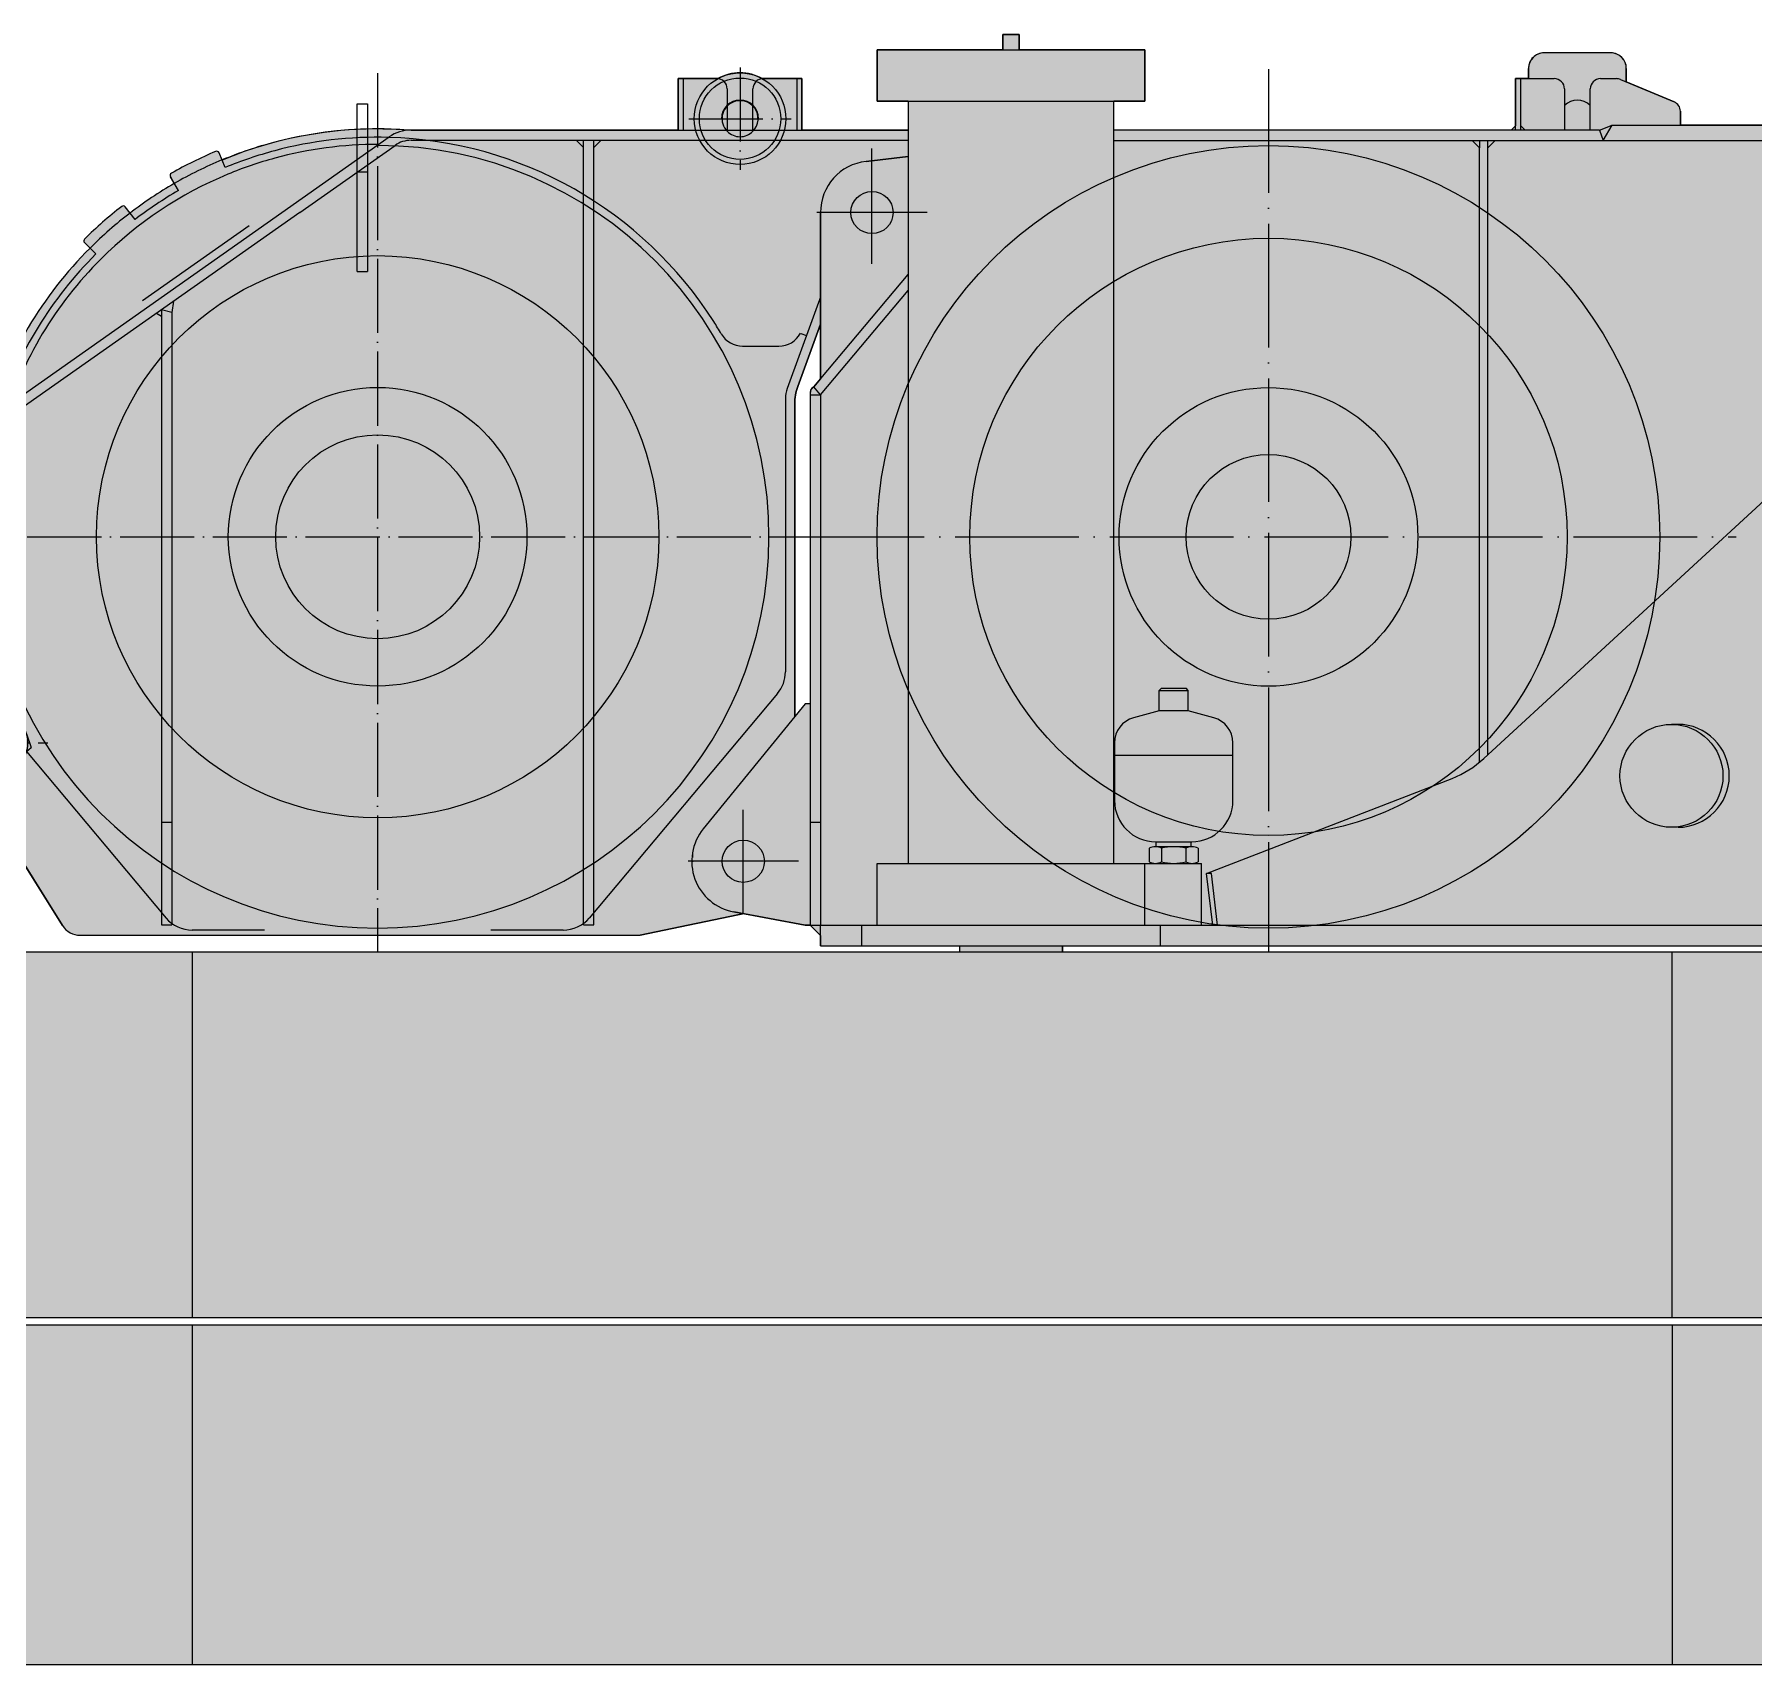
# Model space of a CAD drawing. Header units: millimetres. Extents: x 23077 to 36984, y -3880 to 22709.
# Drawn here: x 27660 to 29330, y 8945 to 10532 of the extents above; entities that cross this region are included whole.
import ezdxf

# ---------------------------------------------------------------- set-up
doc = ezdxf.new("R2010")
doc.units = ezdxf.units.MM
doc.set_wipeout_variables(frame=1)
doc.linetypes.add('ACAD_ISO04W100', pattern=[30, 24, -3, 0, -3])
doc.layers.add('LTM-1160-2', color=251, linetype='Continuous')
doc.layers.add('LTM-1160-2 Оси', color=254, linetype='ACAD_ISO04W100', lineweight=15)
doc.layers.add('LTM-1160-2 Штрих', color=41, linetype='Continuous', lineweight=15)

# ---------------------------------------------------------------- blocks, each defined once
blk = doc.blocks.new('BLOCK-20160220.15411486')
at = {"color": 0, "linetype": 'ByBlock', "lineweight": -2, "transparency": 16777216}
blk.add_wipeout([(-1262.597743279912, 1222.9499999994005), (-1862.095420903643, 1222.9499999994005), (-1991.9561081915167, 1451.6174600903464), (-1991.9561081915167, 1451.6174600903464), (-2004.9985761199623, 1501.5336419932628), (-1991.4241111919982, 1551.3077827427414), (-1954.8458710701702, 1587.6913440722687), (-1904.9999999988358, 1600.9999999987472), (-1904.999999998836, 1600.9999999987476), (-1262.597743279912, 1600.9999999987476), (-1262.597743279912, 1865.9999490228065), (-2190.4659712599823, 1865.999999998166), (-2200.000000004366, 1867.999999998573), (-2214.158518341719, 1872.9999999995925), (-2904.999999998836, 1872.9999999995925), (-2904.999999998836, 1886.3333333320038), (-2904.999999998836, 1886.3333333320038), (-2905.4290797353897, 1889.2311748197567), (-2906.6794970583933, 1891.8803352956043), (-2908.64394622114, 1894.0534745445807), (-2911.1538461584137, 1895.564102564094), (-2911.153846158413, 1895.564102564094), (-2957.5000000040745, 1914.874999998573), (-2957.5000000040745, 1927.9999999998836), (-2957.5000000040745, 1927.9999999998836), (-2958.6418070160835, 1933.7402514853798), (-2961.8933982857793, 1938.6066017177664), (-2966.7597485180404, 1941.8581929876514), (-2972.500000003492, 1942.9999999998836), (-2972.5000000034925, 1942.9999999998836), (-3037.499999998545, 1942.999999999301), (-3037.499999998545, 1942.999999999301), (-3043.2402514840414, 1941.8581929872917), (-3048.106601716428, 1938.6066017175958), (-3051.358192986313, 1933.7402514853352), (-3052.4999999985444, 1927.9999999998836), (-3052.499999998545, 1927.9999999998836), (-3052.5000000052387, 1917.9999999978454), (-3065.0000000023283, 1917.9999999978454), (-3065.0000000023283, 1872.2426406857257), (-3069.242640689481, 1867.999999998573), (-3455.0000000017462, 1867.999999998573), (-3455.0000000017462, 1895.9999999970014), (-3425.0000000029104, 1895.9999999970014), (-3425.0000000029104, 1945.9999999999122), (-3546.999999998661, 1945.9999999999122), (-3546.999999998661, 1960.9999999993306), (-3563.000000001921, 1960.9999999993306), (-3563.000000001921, 1945.9999999999122), (-3685.0000000049477, 1945.9999999999122), (-3685.0000000049477, 1895.9999999970014), (-3654.999999998836, 1895.9999999970014), (-3654.999999998836, 1842.3405193716458), (-3695.6954646440718, 1837.6745576987119), (-3695.6954646440718, 1837.6745576987119), (-3713.0142805991704, 1832.3885445651554), (-3727.314697054185, 1821.2808260708894), (-3736.7211667943366, 1805.8082164667435), (-3740.0000000052387, 1788.0000000004648), (-3740.0000000052387, 1626.5572382690143), (-3746.527036448242, 1618.7786191330815), (-3749.566965133141, 1615.4712667954846), (-3750, 1610.9999999971478), (-3750, 1310.9999999978754), (-3755.0000000046566, 1310.9999999978754), (-3853.7883414828684, 1189.550983584922), (-3853.7883414828684, 1189.550983584922), (-3864.317921810627, 1166.2305885883538), (-3861.93187059715, 1140.7547246328113), (-3847.2550592316134, 1119.7951422701976), (-3824.1311267167657, 1108.8408449525473), (-3824.1311267167657, 1108.8408449525482), (-3755.0000000046566, 1095.99999999773), (-3750, 1095.99999999773), (-3740.0000000052387, 1085.9863429850516), (-3740.0000000052387, 1075.9999999972933), (-3605.0000000032014, 1075.9999999972933), (-3605.0000000032014, 1065.9999999988931), (-3643.000000003667, 1065.9999999988931), (-3643.000000003667, 1036.0000000000578), (-3637.2264973106217, 1025.9999999980205), (-3472.773502697237, 1025.9999999980205), (-3467.000000004191, 1036.0000000000578), (-3467.000000004191, 1065.9999999988931), (-3505.0000000046566, 1065.9999999988931), (-3505.0000000046566, 1075.9999999972933), (-2794.9999999982538, 1075.9999999972933), (-2794.9999999982538, 64.9999999986901), (-1804.9348483764336, 64.9999999986901), (-1734.1495366636086, 31.499999997321993), (-1665.8504633232953, 31.499999997321993), (-1595.9124908040396, 64.9999999986901), (-1262.597743279912, 64.9999999986901)], dxfattribs=at)
at = {"layer": 'LTM-1160-2 Штрих'}
h = blk.add_hatch(color=256, dxfattribs=at)
h.dxf.hatch_style = 1
edge = h.paths.add_edge_path(flags=16)
edge.add_arc((-1905.000000000611, 1501.000000000378), 99.99999999837087, 89.99999999898279, 209.592325612557, ccw=False)
edge.add_line((-1904.999999998836, 1600.999999998749), (-936.4972629555268, 1600.999999998749))
edge.add_arc((-936.4972629568401, 1450.999999998377), 150.0000000003695, -14.131486739845172, 89.99999999949802, ccw=False)
edge.add_line((-791.0365643256227, 1414.37780517299), (-845.3826012992067, 1187.999999998283))
edge.add_line((-845.3826012992067, 1187.999999998283), (-912.5302514366922, 1120.292031020654))
edge.add_arc((-910.3382204212976, 1118.09999999679), 3.099999997102558, 134.9999998893164, 270.0000000357648)
edge.add_line((-910.3382204193622, 1114.999999999687), (-988.7866888093262, 1115.00000013917))
edge.add_arc((-1178.296239032912, 1002.693611337825), 220.2875270902667, 30.65165990116496, 90.96337670145172)
edge.add_line((-1182.000000000698, 1222.9499999994), (-1862.095420903643, 1222.9499999994))
edge.add_line((-1862.095420903643, 1222.9499999994), (-1991.956108191516, 1451.617460090347))
edge = h.paths.add_edge_path(flags=16)
edge.add_line((-308.0000000037253, 1114.999999997963), (-308.0000000037253, 1119.999999998981))
edge.add_arc((-304.0000000023356, 1119.999999998407), 4.000000001391072, 90.00000001992572, 179.999999991747, ccw=False)
edge.add_line((-304.0000000037253, 1123.999999999796), (-275.500000003376, 1123.999999999796))
edge.add_line((-275.500000003376, 1123.999999999796), (-275.500000003376, 1144.000000000233))
edge.add_line((-275.500000003376, 1144.000000000233), (-285.5000000054133, 1144.000000000233))
edge.add_line((-285.5000000054133, 1144.000000000233), (-285.5000000054133, 1147.999999999229))
edge.add_line((-285.5000000054133, 1147.999999999229), (-352.2054013956222, 1243.344206333859))
edge.add_arc((-417.7375649376118, 1197.458091425789), 79.99999999906849, 35.00000000045606, 171.5591071451605)
edge.add_line((-496.8709904860589, 1209.20121540621), (-510.8501218637684, 1114.999999997963))
edge.add_line((-510.8501218637684, 1114.999999997963), (-308.0000000037253, 1114.999999997963))
edge = h.paths.add_edge_path()
edge.add_line((-1595.912490804052, 64.99999999869033), (1042.999999997834, 64.99999999867578))
edge.add_line((1042.999999997834, 64.99999999867578), (1042.999999997834, 86.35163997524069))
edge.add_line((1042.999999997834, 86.35163997524069), (1131.999999997775, 108.7584352208069))
edge.add_line((1131.999999997775, 108.7584352208069), (1131.999999997775, 1084.764661514782))
edge.add_line((1131.999999997775, 1084.764661514782), (716.9999999969023, 1114.999999997963))
edge.add_line((716.9999999969023, 1114.999999997963), (81.5000000002201, 1114.999999997963))
edge.add_line((81.5000000002201, 1114.999999997963), (81.5000000002201, 1325.420226123242))
edge.add_line((81.5000000002201, 1325.420226123242), (79.69152044096154, 1331.155990486877))
edge.add_line((79.69152044096154, 1331.155990486877), (38.04871892497067, 1390.628074470442))
edge.add_line((38.04871892497067, 1390.628074470442), (29.85719848219196, 1394.892310106807))
edge.add_line((29.85719848219196, 1394.892310106807), (-126.1085518417658, 1394.892310105206))
edge.add_line((-126.1085518417658, 1394.892310105206), (-135.6728062892344, 1399.834247058607))
edge.add_line((-135.6728062892344, 1399.834247058607), (-274.6189070530945, 1598.269843905582))
edge.add_line((-274.6189070530945, 1598.269843905582), (-274.6189070530945, 1805.999999996857))
edge.add_arc((-334.6189070535311, 1805.999999998632), 60.00000000043656, 0, 90.10562315641343)
edge.add_line((-334.729515299854, 1865.999898047448), (-2190.465971259997, 1865.999999998166))
edge.add_line((-2190.465971259997, 1865.999999998166), (-2200.00000000438, 1867.999999998574))
edge.add_line((-2200.00000000438, 1867.999999998574), (-2214.158518341734, 1872.999999999593))
edge.add_line((-2214.158518341734, 1872.999999999593), (-2904.99999999885, 1872.999999999593))
edge.add_line((-2904.99999999885, 1872.999999999593), (-2904.99999999885, 1886.333333332004))
edge.add_arc((-2915.000000004329, 1886.333333327304), 10.0000000054788, 0, 67.38013503964554)
edge.add_line((-2911.15384615842, 1895.564102564109), (-2957.500000004089, 1914.874999998574))
edge.add_line((-2957.500000004089, 1914.874999998574), (-2957.500000004089, 1927.999999999884))
edge.add_arc((-2972.5000000031, 1928.000000000873), 14.99999999901411, 0, 90.00000000532219)
edge.add_line((-2972.500000003507, 1942.999999999884), (-3037.499999998559, 1942.999999999302))
edge.add_arc((-3037.499999999534, 1928.000000000276), 14.99999999902502, 89.99999999626196, 180.0000000015008)
edge.add_line((-3052.499999998559, 1927.999999999884), (-3052.500000005253, 1917.999999997846))
edge.add_line((-3052.500000005253, 1917.999999997846), (-3065.000000002343, 1917.999999997846))
edge.add_line((-3065.000000002343, 1917.999999997846), (-3065.000000002343, 1872.242640685727))
edge.add_line((-3065.000000002343, 1872.242640685727), (-3069.242640689496, 1867.999999998574))
edge.add_line((-3069.242640689496, 1867.999999998574), (-3455.000000001761, 1867.999999998574))
edge.add_line((-3455.000000001761, 1867.999999998574), (-3455.000000001761, 1895.999999997002))
edge.add_line((-3455.000000001761, 1895.999999997002), (-3425.000000002925, 1895.999999997002))
edge.add_line((-3425.000000002925, 1895.999999997002), (-3425.000000002925, 1945.999999999913))
edge.add_line((-3425.000000002925, 1945.999999999913), (-3546.999999998676, 1945.999999999913))
edge.add_line((-3546.999999998676, 1945.999999999913), (-3546.999999998676, 1960.999999999331))
edge.add_line((-3546.999999998676, 1960.999999999331), (-3563.000000001935, 1960.999999999331))
edge.add_line((-3563.000000001935, 1960.999999999331), (-3563.000000001935, 1945.999999999913))
edge.add_line((-3563.000000001935, 1945.999999999913), (-3685.000000004962, 1945.999999999913))
edge.add_line((-3685.000000004962, 1945.999999999913), (-3685.000000004962, 1895.999999997002))
edge.add_line((-3685.000000004962, 1895.999999997002), (-3654.99999999885, 1895.999999997002))
edge.add_line((-3654.99999999885, 1895.999999997002), (-3654.99999999885, 1842.340519371646))
edge.add_line((-3654.99999999885, 1842.340519371646), (-3695.695464644086, 1837.674557698701))
edge.add_arc((-3689.999999999542, 1787.999999995052), 50.00000000570376, 96.54071874027336, 179.9999999937968)
edge.add_line((-3740.000000005246, 1788.000000000466), (-3740.000000005253, 1626.557238269015))
edge.add_line((-3740.000000005253, 1626.557238269015), (-3746.527036448257, 1618.778619133082))
edge.add_line((-3746.527036448257, 1618.778619133082), (-3749.566965133155, 1615.471266795488))
edge.add_line((-3749.566965133155, 1615.471266795488), (-3750.000000000015, 1610.999999997148))
edge.add_line((-3750.000000000015, 1610.999999997148), (-3750.000000000015, 1310.999999997875))
edge.add_line((-3750.000000000015, 1310.999999997875), (-3755.000000004671, 1310.999999997875))
edge.add_line((-3755.000000004671, 1310.999999997875), (-3853.788341482883, 1189.550983584923))
edge.add_arc((-3815.000000002154, 1157.999999999651), 50.00000000023751, 140.8746078063079, 259.4774475773269)
edge.add_line((-3824.131126716784, 1108.840844952545), (-3755.000000004671, 1095.99999999773))
edge.add_line((-3755.000000004671, 1095.99999999773), (-3750.000000000015, 1095.99999999773))
edge.add_line((-3750.000000000015, 1095.99999999773), (-3740.000000005253, 1085.986342985052))
edge.add_line((-3740.000000005253, 1085.986342985052), (-3740.000000005253, 1075.999999997293))
edge.add_line((-3740.000000005253, 1075.999999997293), (-3605.000000003216, 1075.999999997293))
edge.add_line((-3605.000000003216, 1075.999999997293), (-3605.000000003216, 1065.999999998894))
edge.add_line((-3605.000000003216, 1065.999999998894), (-3643.000000003682, 1065.999999998894))
edge.add_line((-3643.000000003682, 1065.999999998894), (-3643.000000003682, 1036.000000000058))
edge.add_line((-3643.000000003682, 1036.000000000058), (-3637.226497310636, 1025.999999998021))
edge.add_line((-3637.226497310636, 1025.999999998021), (-3472.773502697251, 1025.999999998021))
edge.add_line((-3472.773502697251, 1025.999999998021), (-3467.000000004206, 1036.000000000058))
edge.add_line((-3467.000000004206, 1036.000000000058), (-3467.000000004206, 1065.999999998894))
edge.add_line((-3467.000000004206, 1065.999999998894), (-3505.000000004671, 1065.999999998894))
edge.add_line((-3505.000000004671, 1065.999999998894), (-3505.000000004671, 1075.999999997293))
edge.add_line((-3505.000000004671, 1075.999999997293), (-2794.999999998268, 1075.999999997293))
edge.add_line((-2794.999999998268, 1075.999999997293), (-2794.999999998268, 64.99999999869033))
edge.add_line((-2794.999999998268, 64.99999999869033), (-1804.934848376446, 64.99999999869033))
edge.add_line((-1804.934848376446, 64.99999999869033), (-1734.149536663621, 31.49999999732245))
edge.add_line((-1734.149536663621, 31.49999999732245), (-1665.850463323308, 31.49999999732245))
edge.add_line((-1665.850463323308, 31.49999999732245), (-1595.912490804052, 64.99999999869033))
at = {"color": 0, "linetype": 'ByBlock', "lineweight": -2, "transparency": 16777216}
for p, q in [((-3563.000000001921, 1960.999999999331), (-3546.999999998661, 1960.999999999331)), ((-3563.000000001921, 1945.999999999913), (-3563.000000001921, 1960.999999999331)), ((-3546.999999998661, 1960.999999999331), (-3546.999999998661, 1945.999999999913)), ((-3685.000000004948, 1945.999999999913), (-3425.00000000291, 1945.999999999913)), ((-3685.000000004948, 1895.999999997002), (-3685.000000004948, 1945.999999999913)), ((-3425.00000000291, 1945.999999999913), (-3425.00000000291, 1895.999999997002)), ((-2972.500000003492, 1942.999999999302), (-3037.499999998545, 1942.999999999302)), ((-3052.500000005239, 1917.999999997846), (-3052.500000005239, 1927.999999999884)), ((-2957.500000004075, 1927.999999999884), (-2957.500000004075, 1914.874999998574)), ((-3065.000000002328, 1872.242640685727), (-3065.000000002328, 1917.999999997846)), ((-3065.000000002328, 1917.999999997846), (-3027.500000003783, 1917.999999997846)), ((-3060.000000004948, 1872.242640685727), (-3060.000000004948, 1917.999999997846)), ((-3017.500000001746, 1907.999999999447), (-3017.500000001746, 1867.999999998574)), ((-2992.500000000291, 1867.999999998574), (-2992.500000000291, 1907.999999999447)), ((-2982.50000000553, 1917.999999997846), (-2967.000000004191, 1917.999999997846)), ((-2963.153846154455, 1917.230769227899), (-2911.153846158413, 1895.564102564094)), ((-3654.999999998836, 1895.999999997002), (-3685.000000004948, 1895.999999997002)), ((-3654.999999998836, 1895.999999997002), (-3654.999999998836, 1155.99999999904)), ((-3654.999999998836, 1895.999999997002), (-3455.000000001746, 1895.999999997002)), ((-3425.00000000291, 1895.999999997002), (-3455.000000001746, 1895.999999997002)), ((-3455.000000001746, 1155.99999999904), (-3455.000000001746, 1895.999999997002)), ((-3069.242640689481, 1867.999999998574), (-3065.000000002328, 1872.242640685727)), ((-3065.000000002328, 1867.999999998574), (-3065.000000002328, 1872.242640685727)), ((-3060.000000004948, 1872.242640685727), (-3055.757359317795, 1867.999999998574)), ((-3060.000000004948, 1867.999999998574), (-3060.000000004948, 1872.242640685727)), ((-2983.639702346409, 1867.999999998574), (-2971.339745963633, 1872.999999999593)), ((-2980.000000003201, 1858.000000000175), (-2971.339745963633, 1872.999999999593)), ((-2971.339745963633, 1872.999999999593), (-2214.158518341719, 1872.999999999593)), ((-2904.999999998836, 1886.333333332004), (-2904.999999998836, 1872.999999999593)), ((-2983.639702346409, 1867.999999998574), (-3455.000000001746, 1867.999999998574)), ((-3455.000000001746, 1858.000000000175), (-3107.071067810466, 1858.000000000175)), ((-3099.999999998545, 1850.928932188253), (-3107.071067810466, 1858.000000000175)), ((-3107.071067810466, 1858.000000000175), (-3099.999999998545, 1858.000000000175)), ((-3099.999999998545, 1858.000000000175), (-3099.999999998545, 1850.928932188253)), ((-3099.999999998545, 1858.000000000175), (-3092.000000004191, 1858.000000000175)), ((-3092.000000004191, 1858.000000000175), (-3084.92893219227, 1858.000000000175)), ((-3092.000000004191, 1850.928932188253), (-3084.92893219227, 1858.000000000175)), ((-3092.000000004191, 1850.928932188253), (-3092.000000004191, 1858.000000000175)), ((-3084.92893219227, 1858.000000000175), (-2800.00000000291, 1858.000000000175)), ((-2983.639702346409, 1867.999999998574), (-2980.000000003201, 1858.000000000175)), ((-3695.695464703022, 1837.674557689752), (-3654.999999998836, 1842.340519371646)), ((-3099.999999998545, 1254.242510243785), (-3099.999999998545, 1850.928932188253)), ((-3092.000000004191, 1261.403199525375), (-3092.000000004191, 1850.928932188253)), ((-3740.000000005239, 1626.557238269015), (-3740.000000005239, 1788.000000000466)), ((-3746.527036448242, 1618.778619133082), (-3654.999999998836, 1727.85629363716)), ((-3740.000000005239, 1610.999999997148), (-3654.999999998836, 1712.299055368931)), ((-3750, 1610.999999997148), (-3750, 1095.99999999773)), ((-3750, 1610.999999997148), (-3740.000000005239, 1610.999999997148)), ((-3740.000000005239, 1610.999999997148), (-3746.527036448242, 1618.778619133082)), ((-3740.000000005239, 1610.999999997148), (-3740.000000005239, 1095.99999999773)), ((-3095.951773175329, 1257.76929893982), (-2815.132545008964, 1515.999999999622)), ((-3411.000000000058, 1323.999999996886), (-3408.999999999651, 1325.999999997293)), ((-3411.000000000058, 1323.999999996886), (-3383.00000000163, 1323.999999996886)), ((-3411.000000000058, 1304.000000000087), (-3411.000000000058, 1323.999999996886)), ((-3408.999999999651, 1325.999999997293), (-3385.000000002037, 1325.999999997293)), ((-3383.00000000163, 1323.999999996886), (-3385.000000002037, 1325.999999997293)), ((-3383.00000000163, 1304.000000000087), (-3383.00000000163, 1323.999999996886)), ((-3755.000000004657, 1310.999999997875), (-3853.788341482868, 1189.550983584923)), ((-3750, 1310.999999997875), (-3755.000000004657, 1310.999999997875)), ((-3411.000000000058, 1304.000000000087), (-3435.970476130024, 1297.309181085438)), ((-3383.00000000163, 1304.000000000087), (-3411.000000000058, 1304.000000000087)), ((-3358.029523871664, 1297.309181085438), (-3383.00000000163, 1304.000000000087)), ((-2907.518196974706, 1290.988331493281), (-2913.652998089674, 1290.988331493281)), ((-3454.499999999825, 1273.16103542762), (-3454.499999999825, 1216.999999996915)), ((-3339.500000001863, 1216.999999996915), (-3339.500000001863, 1273.16103542762)), ((-3454.499999999825, 1261.009792848199), (-3339.500000001863, 1261.009792848199)), ((-3365.053418252501, 1145.999999997002), (-3126.664032657573, 1238.465703929251)), ((-3750, 1195.999999999913), (-3740.000000005239, 1195.999999999913)), ((-3420.677499998419, 1170.650000000023), (-3420.677499998419, 1157.349999997678)), ((-3379.241875001753, 1171.999999998661), (-3414.758124999935, 1171.999999998661)), ((-3414.499999998952, 1176.99999999968), (-3379.500000002736, 1176.99999999968)), ((-3414.000000004307, 1171.999999998661), (-3414.000000004307, 1176.99999999968)), ((-3408.838750001451, 1170.650000000023), (-3408.838750001451, 1157.349999997678)), ((-3385.161250000237, 1170.650000000023), (-3385.161250000237, 1157.349999997678)), ((-3380.000000004657, 1171.999999998661), (-3380.000000004657, 1176.99999999968)), ((-3373.322500003269, 1170.650000000023), (-3373.322500003269, 1157.349999997678)), ((-3685.000000004948, 1095.99999999773), (-3685.000000004948, 1155.99999999904)), ((-3685.000000004948, 1155.99999999904), (-3654.999999998836, 1155.99999999904)), ((-3654.999999998836, 1155.99999999904), (-3370.000000002619, 1155.99999999904)), ((-3425.00000000291, 1095.99999999773), (-3425.00000000291, 1155.99999999904)), ((-3414.758124999935, 1155.99999999904), (-3379.241875001753, 1155.99999999904)), ((-3370.000000002619, 1095.99999999773), (-3370.000000002619, 1155.99999999904)), ((-3360.445633858035, 1145.999999997002), (-3365.053418252501, 1145.999999997002)), ((-3359.010943844623, 1095.99999999773), (-3365.053418252501, 1145.999999997002)), ((-3354.403159450158, 1095.99999999773), (-3360.445633858035, 1145.999999997002)), ((-3755.000000004657, 1095.99999999773), (-3824.131126857537, 1108.840844979568)), ((-3750, 1095.99999999773), (-3755.000000004657, 1095.99999999773)), ((-3750, 1095.99999999773), (-3740.000000005239, 1095.99999999773)), ((-3740.000000005239, 1085.999999999331), (-3750, 1095.99999999773)), ((-3740.000000005239, 1075.972685972374), (-3740.000000005239, 1095.99999999773)), ((-3740.000000005239, 1095.99999999773), (-3492.928932188079, 1095.99999999773)), ((-3700.000000004366, 1075.999999997293), (-3700.000000004366, 1095.99999999773)), ((-3492.928932188079, 1095.99999999773), (-2794.999999998254, 1095.99999999773)), ((-3410.000000003492, 1095.99999999773), (-3410.000000003492, 1075.999999997293)), ((-3740.000000005239, 1075.999999997293), (-2794.999999998254, 1075.999999997293)), ((-3605.000000003201, 1075.999999997293), (-3605.000000003201, 1065.999999998894)), ((-3505.000000004657, 1075.999999997293), (-3505.000000004657, 1065.999999998894)), ((-3643.000000003667, 1065.999999998894), (-3467.000000004191, 1065.999999998894)), ((-3643.000000003667, 1036.000000000058), (-3643.000000003667, 1065.999999998894)), ((-3626.199999998789, 1036.000000000058), (-3626.199999998789, 1065.999999998894)), ((-3483.800000001793, 1036.000000000058), (-3483.800000001793, 1065.999999998894)), ((-3467.000000004191, 1036.000000000058), (-3467.000000004191, 1065.999999998894)), ((-3467.000000004191, 1036.000000000058), (-3643.000000003667, 1036.000000000058)), ((-3637.226497310621, 1025.999999998021), (-3643.000000003667, 1036.000000000058)), ((-3620.426497313019, 1025.999999998021), (-3626.199999998789, 1036.000000000058)), ((-3489.573502694839, 1025.999999998021), (-3483.800000001793, 1036.000000000058)), ((-3472.773502697237, 1025.999999998021), (-3467.000000004191, 1036.000000000058)), ((-3637.226497310621, 1025.999999998021), (-3472.773502697237, 1025.999999998021))]:
    blk.add_line(p, q, dxfattribs=at)
blk.add_lwpolyline([(-2214.158518341719, 1872.999999999593), (-2904.999999998836, 1872.999999999593), (-2904.999999998836, 1886.333333332004, 0.3027756376734306), (-2911.153846158413, 1895.564102564094), (-2957.500000004075, 1914.874999998574), (-2957.500000004075, 1927.999999999884, 0.4142135624005326), (-2972.500000003492, 1942.999999999884), (-3037.499999998545, 1942.999999999302, 0.4142135624005326), (-3052.499999998545, 1927.999999999884), (-3052.500000005239, 1917.999999997846), (-3065.000000002328, 1917.999999997846), (-3065.000000002328, 1872.242640685727), (-3069.242640689481, 1867.999999998574), (-3455.000000001746, 1867.999999998574), (-3455.000000001746, 1895.999999997002), (-3425.00000000291, 1895.999999997002), (-3425.00000000291, 1945.999999999913), (-3546.999999998661, 1945.999999999913), (-3546.999999998661, 1960.999999999331), (-3563.000000001921, 1960.999999999331), (-3563.000000001921, 1945.999999999913), (-3685.000000004948, 1945.999999999913), (-3685.000000004948, 1895.999999997002), (-3654.999999998836, 1895.999999997002), (-3654.999999998836, 1842.340519371646), (-3695.695464644072, 1837.674557698712, 0.3811594976663183), (-3740.000000005239, 1788.000000000466), (-3740.000000005239, 1626.557238269015), (-3746.527036448242, 1618.778619133082), (-3749.566965133141, 1615.471266795485), (-3750, 1610.999999997148), (-3750, 1310.999999997875), (-3755.000000004657, 1310.999999997875), (-3853.788341482868, 1189.550983584923, 0.5692503293041797), (-3824.131126716766, 1108.840844952549), (-3755.000000004657, 1095.99999999773), (-3750, 1095.99999999773), (-3740.000000005239, 1085.986342985052), (-3740.000000005239, 1075.999999997293), (-3605.000000003201, 1075.999999997293), (-3605.000000003201, 1065.999999998894), (-3643.000000003667, 1065.999999998894), (-3643.000000003667, 1036.000000000058), (-3637.226497310621, 1025.999999998021), (-3472.773502697237, 1025.999999998021), (-3467.000000004191, 1036.000000000058), (-3467.000000004191, 1065.999999998894), (-3505.000000004657, 1065.999999998894), (-3505.000000004657, 1075.999999997293), (-2794.999999998254, 1075.999999997293)], format="xyb", dxfattribs=at)
for centre, radius in [((-3305.000000000291, 1472.999999998137), 380), ((-3690.000000002328, 1788.000000000466), 20.5), ((-3305.000000000291, 1472.999999998137), 290), ((-3305.000000000291, 1472.999999998137), 144.9999999999826), ((-3305.000000000291, 1472.999999998137), 80.00000000040019), ((-2913.652998089674, 1240.988331494009), 50), ((-3815.000000002328, 1157.999999999447), 20.5)]:
    blk.add_circle(centre, radius, dxfattribs=at)
for centre, radius, start, end in [((-3037.499999998545, 1927.999999999884), 15, 90, 180), ((-2972.500000003492, 1927.999999999884), 15, 0, 90), ((-3027.500000003783, 1907.999999999447), 10, 0, 90), ((-2982.50000000553, 1907.999999999447), 10, 90, 180), ((-2967.000000004191, 1907.999999999447), 9.9999999999972, 67.38013506811374, 90), ((-3005.000000004657, 1878.999999997177), 18.00000000000867, 46.01703681709206, 133.982963182908), ((-2915.000000000873, 1886.333333332004), 10, 0, 67.38013506811374), ((-3690.000000002328, 1788.000000000466), 50.00000000001622, 96.54071873781632, 180), ((-3743.112654410652, 1612.589574615413), 7.06839987006404, 118.8847136716515, 192.9960950531064), ((-3429.49999999837, 1273.16103542762), 25.00000000001565, 105.0000001430576, 180), ((-3364.500000003318, 1273.16103542762), 25, 0, 74.99999985694237), ((-2907.518196974706, 1240.988331494009), 50, 270, 90), ((-3163.63996432483, 1331.378461272834), 99.99999999998731, 291.7007746491336, 312.6004625994292), ((-3414.499999998952, 1216.999999996915), 40, 180, 270), ((-3379.500000002736, 1216.999999996915), 40, 270, 0), ((-3815.000000002328, 1157.999999999447), 50.00000000000145, 140.8746076886634, 259.4774475775197), ((-3414.758124999935, 1158.347592445352), 13.65240755210265, 64.30519574045974, 115.6948042595402), ((-3397.000000004482, 1119.415369790659), 52.58463020835151, 76.98906120157315, 103.0109387984268), ((-3379.241875001753, 1158.347592445352), 13.65240755210265, 64.30519574045974, 115.6948042595402), ((-3414.758124999935, 1169.652407552348), 13.65240755207351, 244.3051957404598, 295.6948042595403), ((-3397.000000004482, 1208.584630207042), 52.58463020832532, 256.9890612015731, 283.0109387984268), ((-3379.241875001753, 1169.652407552348), 13.65240755207351, 244.3051957404598, 295.6948042595403)]:
    blk.add_arc(centre, radius, start, end, dxfattribs=at)
at = {"layer": 'LTM-1160-2 Оси', "ltscale": 5, "transparency": 16777216}
for p, q in [((-3305.000000000291, 1927.190336901054), (-3305.000000000291, 1018.80966309522)), ((-3690.000000002328, 1738.0945087898), (-3690.000000002328, 1837.905491211131)), ((-3759.190336903208, 1472.999999998137), (-2850.809663097374, 1472.999999998137)), ((-3815.000000002328, 1108.094508788781), (-3815.000000002328, 1207.905491210113))]:
    blk.add_line(p, q, dxfattribs=at)
at = {"layer": 'LTM-1160-2 Оси', "ltscale": 5, "transparency": 16777216, "extrusion": (0, 0, -1)}
for p, q in [((-3636.446445976908, 1788.000000000466), (-3743.553554027749, 1788.000000000466)), ((-3761.446445976908, 1157.999999999447), (-3868.553554027749, 1157.999999999447))]:
    blk.add_line(p, q, dxfattribs=at)
blk = doc.blocks.new('BLOCK-20160220.18531463')
at = {"color": 0, "linetype": 'ByBlock', "lineweight": -2}
blk.add_wipeout([(1006.010305234667, 164.99999999905435), (1006.010305234667, -164.999999999054), (-1005.9103052335562, -164.999999999054), (-1006.010305234668, 164.99999999905435)], dxfattribs=at)
at = {"layer": 'LTM-1160-2 Штрих', "extrusion": (0, 0, -1)}
h = blk.add_hatch(color=256, dxfattribs=at)
h.dxf.hatch_style = 1
h.set_gradient(color1=(132, 132, 132), color2=(214, 214, 214), rotation=180, tint=1)
h.paths.add_polyline_path([(1006.010305234668, 164.9999999990541), (750.7696359934926, 164.9999999990541), (750.7696359934926, -164.9999999990541), (1005.910305233556, -164.9999999990541)])
h = blk.add_hatch(color=254, dxfattribs=at)
h.dxf.hatch_style = 1
h.paths.add_polyline_path([(750.7696359934926, 164.9999999990541), (-685.9896947644302, 164.9999999990541), (-685.9896947644302, -164.9999999990541), (750.7696359934926, -164.9999999990541)])
h = blk.add_hatch(color=256, dxfattribs=at)
h.dxf.hatch_style = 1
h.set_gradient(color1=(132, 132, 132), color2=(214, 214, 214), tint=1)
h.paths.add_polyline_path([(-685.9896947644302, 164.9999999990541), (-1006.010305234668, 164.9999999990541), (-1006.010305234668, -164.9999999990541), (-685.9896947644302, -164.9999999990541)])
at = {"color": 0, "linetype": 'ByBlock', "lineweight": -2, "transparency": 16777216}
for p, q in [((-1006.010305234668, 164.9999999990541), (1006.010305234668, 164.9999999990541)), ((-1005.910305233556, -164.9999999990541), (-1006.010305234668, 164.9999999990541)), ((-750.7696359934926, -164.9999999990541), (-750.7696359934926, 164.9999999990541)), ((685.9896947644302, 164.9999999990541), (685.9896947644302, -164.9999999990541)), ((1006.010305234668, -164.9999999990541), (1006.010305234668, 164.9999999990541)), ((-1005.910305233556, -164.9999999990541), (1006.010305234668, -164.9999999990541))]:
    blk.add_line(p, q, dxfattribs=at)
blk = doc.blocks.new('BLOCK-20160220.1853222')
at = {"color": 0, "linetype": 'ByBlock', "lineweight": -2}
blk.add_wipeout([(-1006.010305234668, 177.49999999978172), (1006.010305234667, 177.49999999978172), (1006.010305234667, -177.4999999997816), (-1006.010305234668, -177.4999999997816)], dxfattribs=at)
at = {"layer": 'LTM-1160-2 Штрих', "extrusion": (0, 0, -1)}
h = blk.add_hatch(color=256, dxfattribs=at)
h.dxf.hatch_style = 1
h.set_gradient(color1=(132, 132, 132), color2=(214, 214, 214), rotation=180, tint=1)
h.paths.add_polyline_path([(750.7696359934928, -177.4999999997817), (1006.010305234667, -177.4999999997817), (1006.010305234668, 177.4999999997817), (750.7696359934926, 177.4999999997817)])
h = blk.add_hatch(color=254, dxfattribs=at)
h.dxf.hatch_style = 1
h.paths.add_polyline_path([(-685.9896947644303, 177.4999999997817), (-685.9896947644302, -177.4999999997817), (750.7696359934924, -177.4999999997817), (750.7696359934926, 177.4999999997817)])
h = blk.add_hatch(color=256, dxfattribs=at)
h.dxf.hatch_style = 1
h.set_gradient(color1=(132, 132, 132), color2=(214, 214, 214), tint=1)
h.paths.add_polyline_path([(-685.9896947644299, 177.4999999997817), (-1006.010305234668, 177.4999999997817), (-1006.010305234668, -177.4999999997818), (-685.9896947644302, -177.4999999997817)])
at = {"color": 0, "linetype": 'ByBlock', "lineweight": -2, "transparency": 16777216}
for p, q in [((-1006.010305234668, 177.4999999997817), (1006.010305234668, 177.4999999997817)), ((-1006.010305234668, -177.4999999997817), (-1006.010305234668, 177.4999999997817)), ((-750.7696359934926, -177.4999999997817), (-750.7696359934926, 177.4999999997817)), ((685.9896947644302, -177.4999999997817), (685.9896947644302, 177.4999999997799)), ((1006.010305234668, -177.4999999997817), (1006.010305234668, 177.4999999997817)), ((-1006.010305234668, -177.4999999997817), (1006.010305234668, -177.4999999997817))]:
    blk.add_line(p, q, dxfattribs=at)
blk = doc.blocks.new('BLOCK-20160220.22491231')
at = {"layer": 'LTM-1160-2 Штрих', "extrusion": (0, 0, -1)}
h = blk.add_hatch(color=256, dxfattribs=at)
h.dxf.hatch_style = 1
edge = h.paths.add_edge_path()
edge.add_line((-350.9916338640523, -345.9048270178755), (-350.9916338640523, 98.02871344982123))
edge.add_arc((-400.9916340238406, 98.02871341929495), 50.00000015978821, 3.498054024805968e-08, 20.02280792895965)
edge.add_line((-354.0138140139079, 115.1484226193134), (-401.9694537467485, 246.7424457310717))
edge.add_line((-401.9694537467485, 246.7424457310717), (-404.9916338641397, 263.8621548157971))
edge.add_line((-404.9916338641397, 263.8621548157971), (-404.9916338647799, 284.0951729831431))
edge.add_arc((-425.9916338647799, 284.0951729831431), 21, 0, 180)
edge.add_line((-446.9916338647799, 284.0951729831431), (-446.9916338654202, 275.503465652946))
edge.add_line((-446.9916338654202, 275.503465652946), (-447.7266400041317, 272.8939010612521))
edge.add_line((-447.7266400041317, 272.8939010612521), (-473.1966522755301, 231.2664792098076))
edge.add_arc((-485.9916338643079, 239.0951729820044), 15.00000000119987, 180.0000000028765, 328.53934605040513, ccw=False)
edge.add_line((-500.9916338655075, 239.0951729812514), (-500.9916338655075, 324.9530373559537))
edge.add_arc((-490.9916338754992, 324.9530373618054), 9.999999990008291, 134.9999999897122, 180.0000000335277, ccw=False)
edge.add_line((-498.0627016790295, 332.0241051678749), (-475.9916338640523, 354.0951729828521))
edge.add_line((-475.9916338640523, 354.0951729828521), (-475.9916338640523, 364.0951729812514))
edge.add_line((-475.9916338640523, 364.0951729812514), (-357.892072233537, 364.0951729812514))
edge.add_line((-357.892072233537, 364.0951729812514), (-357.892072233537, 414.0951729805238))
edge.add_line((-357.892072233537, 414.0951729805238), (-319.4099404208509, 414.0468269706234))
edge.add_arc((-297.8920722322273, 375.0951729798471), 44.5000000000016, 61.08264115095727, 118.9173588490427, ccw=False)
edge.add_line((-276.3742040436036, 414.0468269706234), (-275.3920722331004, 414.0951729805238))
edge.add_line((-275.3920722331004, 414.0951729805238), (-237.8920722309176, 414.0951729805238))
edge.add_line((-237.8920722309176, 414.0951729805238), (-237.8920722309176, 364.0951729812514))
edge.add_line((-237.8920722309176, 364.0951729812514), (24.43070098826502, 363.986226096571))
edge.add_arc((54.71908647448163, -22.07300079730157), 387.2455460883395, 67.15370542768869, 94.48596753798608, ccw=False)
edge.add_line((205.0711655691248, 334.7930318776707), (208.0354764755893, 341.9495117391089))
edge.add_arc((210.3451753198751, 340.9928031884192), 2.50000000045155, 67.14413430872611, 157.5000007540183, ccw=False)
edge.add_arc((54.00836613488809, -29.90482701878136), 404.9999999997796, 60.355876767462576, 67.1441233727212, ccw=False)
edge.add_arc((253.089420603751, 319.9136741401817), 2.499999997869338, -29.999999972129103, 60.35588847269747, ccw=False)
edge.add_line((255.254484111977, 318.663674142299), (251.5083658460362, 312.1752076425782))
edge.add_arc((54.00836613459705, -29.90482701925612), 395.0000000003295, 52.50000011668499, 60.00000004835931, ccw=False)
edge.add_line((294.4691299550432, 283.4697428857507), (299.0301148515937, 289.4137328111265))
edge.add_arc((301.0134982050795, 287.8918292432263), 2.499999999374364, 52.144116705868726, 142.5000001225074, ccw=False)
edge.add_arc((54.0083661348408, -29.90482701891415), 404.9999999999133, 45.35587673678742, 52.14412326458529, ccw=False)
edge.add_arc((336.845588593771, 256.4679293491463), 2.500000002245168, -44.999999978451626, 45.35588338791348, ccw=False)
edge.add_line((338.6133555489905, 254.7001623952565), (333.3155447034878, 249.4023515497229))
edge.add_arc((54.00836613581487, -29.90482701817928), 394.999999998729, 16.631828426550214, 45.000000000023476, ccw=False)
edge.add_line((432.4830369657384, 83.15234232183866), (458.3037653741285, 64.97946502895502))
edge.add_arc((437.0083661187, 34.72213580754396), 37.0000000143373, 6.180016498547047e-09, 54.86174860979611, ccw=False)
edge.add_line((474.0083661330373, 34.72213581153483), (474.0083661330373, -110.9048270172934))
edge.add_line((474.0083661330373, -110.9048270172934), (482.0083661346671, -110.9048270172934))
edge.add_line((482.0083661346671, -110.9048270172934), (482.0083661346671, -121.0873270192678))
edge.add_line((482.0083661346671, -121.0873270192678), (488.5083661341723, -121.0873270192678))
edge.add_line((488.5083661341723, -121.0873270192678), (489.0083661360932, -123.5417020197929))
edge.add_line((489.0083661360932, -123.5417020197929), (489.0083661360932, -138.2679520193051))
edge.add_line((489.0083661360932, -138.2679520193051), (488.5083661341723, -140.7223270198301))
edge.add_line((488.5083661341723, -140.7223270198301), (482.0083661346671, -140.7223270198301))
edge.add_line((482.0083661346671, -140.7223270198301), (482.0083661346671, -150.9048270181665))
edge.add_line((482.0083661346671, -150.9048270181665), (477.8307661348463, -150.9048270181665))
edge.add_line((477.8307661348463, -150.9048270181665), (477.8307661348463, -190.9048270190397))
edge.add_line((477.8307661348463, -190.9048270190397), (464.008366134638, -190.9048270190397))
edge.add_line((464.008366134638, -190.9048270190397), (464.008366134638, -230.9048270199128))
edge.add_arc((424.0083661345707, -230.9048270166168), 40.0000000000673, 327.9213814749191, 359.9999999952788, ccw=False)
edge.add_line((457.90117286231, -252.1481236562977), (359.8865192274188, -408.5264753357478))
edge.add_arc((342.9401158623887, -397.9048270181847), 19.99999999980741, 270.0000000021704, 327.9213814822128, ccw=False)
edge.add_line((342.9401158631463, -417.9048270179919), (-200.9916338662351, -417.9048270179919))
edge.add_line((-200.9916338662351, -417.9048270179919), (-311.2289729697495, -394.8455757662487))
edge.add_arc((-300.9916338656967, -345.9048270193798), 49.99999999835514, 179.9999999982762, 258.18532368163517, ccw=False)
at = {"color": 0, "linetype": 'ByBlock', "lineweight": -2, "transparency": 16777216}
for p, q in [((237.8920722309176, 364.0951729812514), (237.8920722309176, 414.0951729805238)), ((237.8920722309176, 414.0951729805238), (275.3920722331004, 414.0951729805238)), ((242.8920722319363, 364.0951729812514), (242.8920722319363, 414.0951729805238)), ((285.3920722314997, 404.0951729821245), (285.3920722314997, 364.0951729812514)), ((310.3920722329549, 364.0951729812514), (310.3920722329549, 404.0951729821245)), ((320.3920722313542, 414.0951729805238), (357.892072233537, 414.0951729805238)), ((352.8920722325183, 414.0951729805238), (352.8920722325183, 364.0951729812514)), ((357.892072233537, 414.0951729805238), (357.892072233537, 364.0951729812514)), ((-74.00836613522006, 226.8146373480704), (-74.00836613522006, 389.6612644184643)), ((-74.00836613522006, 389.6612644184643), (-64.00836613318279, 389.6612644184643)), ((-64.00836613318279, 389.6612644184643), (-64.00836613318279, 226.8146373480704)), ((-146.9756687605495, 284.0951729831431), (-42.88881401078288, 357.3525021947717)), ((-21.59341477306771, 364.0951729812514), (475.9916338640523, 364.0951729812514)), ((-21.59341477306771, 354.0951729828521), (475.9916338640523, 354.0951729828521)), ((138.9205660540229, 354.0951729828521), (145.9916338659441, 347.0241051709309)), ((145.9916338659441, -407.9048270195926), (145.9916338659441, 354.0951729828521)), ((155.9916338643434, -407.9048270195926), (155.9916338643434, 354.0951729828521)), ((155.9916338643434, 347.0241051709309), (163.0627016762646, 354.0951729828521)), ((285.3920722314997, 364.0951729812514), (285.3920722314997, 362.8477242691588)), ((310.3920722329549, 364.0951729812514), (310.3920722329549, 362.8477242691588)), ((475.9916338640523, 354.0951729828521), (475.9916338640523, 364.0951729812514)), ((498.0627016790295, 332.0241051678749), (475.9916338640523, 354.0951729828521)), ((-129.6010238532999, 284.0951729831431), (-37.1333007045705, 349.1748456526693)), ((-247.5083661360059, 305.2470042475761), (-255.2544841113358, 318.6636741393158)), ((-64.00836613318279, 323.2218200300849), (-74.00836613522006, 323.2218200300849)), ((500.9916338655075, 324.9530373559537), (500.9916338655075, 239.0951729812514)), ((-458.3037653741285, 64.97946502895502), (-146.9756687605495, 284.0951729831431)), ((-129.6010238532999, 284.0951729831431), (-452.5482520642781, 56.8018084832147)), ((-289.5990391610922, 277.122915673317), (-299.0301148551025, 289.4137328130455)), ((404.9916338641397, 263.8621548157971), (404.9916338641397, 284.0951729831431)), ((446.9916338654202, 275.503465652946), (446.9916338654202, 284.0951729831431)), ((-282.4458815142661, 198.5326883605012), (-178.8355444572317, 271.4546398401581)), ((473.1966522755301, 231.2664792098076), (447.7266400041317, 272.8939010612521)), ((391.5386173881616, 244.4049088680913), (343.6236111461967, 112.9223872212606)), ((401.9694537179221, 246.742445646305), (354.0138140139079, 115.1484226193134)), ((-74.00836613522006, 226.8146373480704), (-64.00836613318279, 226.8146373480704)), ((-268.7470099321017, 186.1628900278447), (-264.0083661339104, 183.2702472001984)), ((-264.0083661339104, 189.4979930966656), (-264.0083661339104, -407.9048270195926)), ((-254.0083661355111, 186.8185011717287), (-264.0083661339104, 189.4979930966656)), ((-252.1947231892937, 197.8125485929922), (-254.0083661355111, 186.8185011717287)), ((-254.0083661355111, 186.8185011717287), (-254.0083661355111, -407.9048270195926)), ((300.3981530797519, 154.2225838111335), (335.4904192070735, 154.2225838111335)), ((356.7977734179494, 166.5969802215841), (362.4351117992974, 164.5426151208085)), ((341.9916338658568, 103.6777442695893), (341.9916338658568, -162.0260220570344)), ((350.9916338640523, 98.02871344982123), (350.9916338640523, -205.1986882779602)), ((-474.0083661330373, -190.9048270190397), (-474.0083661330373, 34.72213581153483)), ((-464.008366134638, -230.9048270199128), (-464.008366134638, 34.72213581153483)), ((-474.0083661330373, -5.904827017729986), (-464.008366134638, -5.904827017729986)), ((-449.0083661352201, -192.9092424670671), (-449.0083661352201, -29.90482701898145)), ((-441.0083661335902, -192.9092424670671), (-441.0083661335902, -29.90482701898145)), ((-474.0083661330373, -55.90482701700239), (-464.008366134638, -55.90482701700239)), ((-482.0083661346671, -150.9048270181665), (-482.0083661346671, -110.9048270172934)), ((-482.0083661346671, -110.9048270172934), (-475.9283668012158, -110.9048270172934)), ((-482.0083661346671, -110.9048270172934), (-474.0083661330373, -110.9048270172934)), ((-477.8307661348463, -110.9048270172934), (-477.8307661348463, -150.9048270181665)), ((-474.0083661330373, -110.9048270172934), (-449.0083661352201, -110.9048270172934)), ((-489.0083661360932, -123.5417020197929), (-489.0083661360932, -138.2679520193051)), ((-449.0926046004261, -130.90482701773), (-489.0083661360932, -130.90482701773)), ((-482.0083661346671, -121.0873270192678), (-488.5083661341723, -121.0873270192678)), ((-482.0083661346671, -125.9960770203179), (-488.5083661341723, -125.9960770203179)), ((-482.0083661346671, -121.0873270192678), (-482.0083661346671, -125.9960770203179)), ((-482.0083661346671, -125.9960770203179), (-482.0083661346671, -135.8135770187801)), ((-482.0083661346671, -135.8135770187801), (-488.5083661341723, -135.8135770187801)), ((-482.0083661346671, -140.7223270198301), (-488.5083661341723, -140.7223270198301)), ((-482.0083661346671, -135.8135770187801), (-482.0083661346671, -140.7223270198301)), ((-482.0083661346671, -150.9048270181665), (-474.0083661330373, -150.9048270181665)), ((-477.8307661348463, -150.9048270181665), (-477.8307661348463, -190.9048270190397)), ((-477.8307661348463, -160.9048270202038), (-474.0083661330373, -160.9048270202038)), ((-474.0083661330373, -150.9048270181665), (-449.0083661352201, -150.9048270181665)), ((334.2711004894427, -183.2380131763784), (151.4490756031792, -401.1168181368703)), ((-477.8307661348463, -190.9048270190397), (-474.0083661330373, -190.9048270190397)), ((-474.0083661330373, -190.9048270190397), (-464.008366134638, -190.9048270190397)), ((-449.0083661352201, -192.9092424670671), (-441.0083661335902, -192.9092424670671)), ((350.9916338640523, -205.1986882779602), (350.9916338640523, -345.9048270178755)), ((-395.1299106796596, -222.2412647843157), (-390.5050970882967, -235.6159314822435)), ((-395.1013637473607, -239.4726571419596), (-390.5050970882967, -235.6159314822435)), ((-395.1013637473607, -239.4726571419596), (-259.4658078727462, -401.1168181368703)), ((-359.8865192274188, -408.5264753357478), (-457.90117286231, -252.1481236562977)), ((-264.0083661339104, -307.9048270174098), (-254.0083661355111, -307.9048270174098)), ((311.2289729666572, -394.8455757690681), (200.9916338662351, -417.9048270179919)), ((-264.0083661339104, -407.9048270195926), (-254.0083661355111, -407.9048270195926)), ((-164.0083661353656, -412.9048270169733), (-234.1863412497132, -412.9048270169733)), ((126.1696089801462, -412.9048270169733), (55.99163386579858, -412.9048270169733)), ((145.9916338659441, -407.9048270195926), (155.9916338643434, -407.9048270195926)), ((-342.9401158631463, -417.9048270179919), (200.9916338662351, -417.9048270179919))]:
    blk.add_line(p, q, dxfattribs=at)
at = {"color": 0, "linetype": 'ByBlock', "lineweight": -2, "transparency": 16777216, "extrusion": (0, 0, -1)}
for p, q in [((-202.1068546494907, 327.6365519844348), (-208.0354764887588, 341.9495117709066)), ((-327.6586904539872, 243.7454973002223), (-338.6133555489869, 254.7001623952547))]:
    blk.add_line(p, q, dxfattribs=at)
at = {"color": 0, "linetype": 'ByBlock', "lineweight": -2, "transparency": 16777216}
for centre, radius in [((297.8920722322273, 375.0951729798544), 44.49999999999504), ((297.8920722322273, 375.0951729798544), 39.50000000000595), ((-54.0083661347835, -30.90482701918518), 273), ((-54.0083661347835, -30.90482701918518), 145.0000000000509), ((-54.0083661347835, -30.90482701918518), 99.00000000003273), ((-424.0083661337649, -230.9048270199128), 30.15000000002692), ((300.9916338647799, -345.9048270178755), 40)]:
    blk.add_circle(centre, radius, dxfattribs=at)
for centre, radius, start, end in [((275.3920722331004, 404.0951729821245), 10, 0, 90), ((320.3920722313542, 404.0951729821245), 10, 90, 180), ((297.8920722322273, 375.0951729798544), 18, 0, 180), ((297.8920722322273, 375.0951729798544), 17.49999999999226, 115.1124629580043, 224.4153086089991), ((297.8920722322273, 375.0951729798544), 17.49999999999698, 315.5846913910008, 115.1124629580043), ((-54.0083661347835, -29.90482701898145), 395.0000000000047, 104.66485379169, 112.5000000303536), ((-54.0083661347835, -29.90482701898145), 394.9999999999974, 85.70566310069822, 104.66485379169), ((-54.0083661347835, -29.90482701898145), 387.0000000000171, 88.43792828884789, 104.9750223550435), ((-54.0083661347835, -29.90482701898145), 387.0000000000114, 32.51115914293155, 88.43792828884789), ((-21.59341477306771, 327.0951729809894), 37, 90, 125.1382514066307), ((-21.59341477306771, 327.0951729809894), 27, 90, 125.1382514066307), ((297.8920722322273, 375.0951729798544), 17.49999999999698, 224.4153086089991, 315.5846913910008), ((-54.0083661347835, -30.90482701918518), 380, 180, 89.87834591830783), ((-54.0083661347835, -29.90482701898145), 405.0000000000047, 112.8558766272814, 119.6441232325362), ((-54.0083661347835, -29.90482701898145), 394.9999999999956, 112.5000000303536, 119.9999999516372), ((-210.3451753195059, 340.992803188783), 2.49999999997301, 22.50000003030543, 112.8558766272814), ((-54.0083661347835, -29.90482701898145), 387.0000000000067, 104.9750223550435, 112.5000000303536), ((-54.0083661347835, -29.90482701898145), 380.0000000000062, 105.2575232465827, 112.5000000303536), ((-54.0083661347835, -29.90482701898145), 380.0000000000045, 89.87834591830783, 105.2575232465827), ((-54.0083661347835, -29.90482701898145), 380.0000000000041, 112.5000000303536, 135), ((-253.0894206014436, 319.91367414048), 2.500000000019285, 119.6441232325362, 209.9999999516112), ((490.9916338671082, 324.9530373559537), 10, 0, 45), ((-54.0083661347835, -29.90482701898145), 394.9999999999977, 119.9999999516372, 127.4999998833178), ((-54.0083661347835, -29.90482701898145), 386.9999999991949, 119.9999999516372, 127.4999998833178), ((425.9916338647799, 284.0951729831431), 21, 0, 180), ((-54.0083661347835, -29.90482701898145), 405.0000000000016, 127.8558767354151, 134.6441232632117), ((-301.0134982054096, 287.8918292426533), 2.499999999985532, 37.49999988331773, 127.8558767354151), ((-54.0083661347835, -29.90482701898145), 395.0000000000159, 127.4999998833178, 135), ((451.9916338664389, 275.503465652946), 5, 180, 211.4606540555003), ((-336.8455885960229, 256.4679293482186), 2.499999999997166, 134.6441232632117, 225), ((354.9916338648673, 263.8621548157971), 50.00000000000156, 339.9771921449291, 0), ((-54.0083661347835, -29.90482701898145), 395.0000000000255, 135, 163.368171573381), ((-54.0083661347835, -29.90482701898145), 387.0000000000139, 135, 161.8385743563584), ((-54.0083661347835, -29.90482701898145), 380.0000000000024, 135, 162.931617234108), ((485.9916338660896, 239.0951729812514), 14.99999999999307, 211.4606540555003, 0), ((-54.00836610931765, -29.90482700442954), 386.9999999712356, 30.42384837494675, 32.51115914293155), ((300.3981530797519, 178.222583808747), 24.00000000000315, 210.4238483749467, 270), ((335.4904192070735, 178.222583808747), 24, 270, 331.2841079226307), ((368.9916338640815, 103.6777442695893), 26.99999999998629, 159.9771921449291, 180), ((400.9916338669627, 98.02871344982123), 49.99999999999255, 159.9771921449291, 180), ((-54.0083661347835, -29.90482701898145), 386.9999999999436, 161.8385743563584, 180), ((-54.0083661347835, -29.90482701898145), 394.9999999999472, 163.368171573381, 180), ((-54.0083661347835, -29.90482701898145), 380.0000000000014, 162.931617234108, 180), ((-437.0083661327753, 34.72213581153483), 37.00000000000526, 125.1382514066307, 180), ((-437.0083661327753, 34.72213581153483), 27.00000000000153, 125.1382514066307, 180), ((-482.7344094941309, -123.5417020197929), 6.273956640654637, 156.9707810012507, 203.0292189987493), ((-464.6625395711253, -130.90482701773), 24.34582656252062, 168.3679445872808, 191.6320554127192), ((-482.7344094941309, -138.2679520193051), 6.273956640674305, 156.9707810012507, 203.0292189987493), ((308.9916338664098, -162.0260220570344), 33.00000000000671, 319.99999994153, 0), ((-424.0083661337649, -230.9048270199128), 39.99999999993089, 180, 212.0786185768956), ((300.9916338647799, -345.9048270178755), 50.00000000001575, 281.8146763190401, 0), ((-342.9401158631463, -397.9048270175554), 19.99999999999163, 212.0786185768956, 270), ((-234.1863412497132, -379.9048270175263), 33.00000000000527, 220.00000005847, 270), ((126.1696089801462, -379.9048270175263), 32.99999999999272, 270, 319.99999994153)]:
    blk.add_arc(centre, radius, start, end, dxfattribs=at)
at = {"layer": 'LTM-1160-2 Оси', "ltscale": 3, "transparency": 16777216}
for p, q in [((-54.0083661347835, 419.1903459613968), (-54.0083661347835, -480.9999999997672)), ((297.8920722322273, 424.8376655632455), (297.8920722322273, 325.3526803964633)), ((248.1495796470172, 375.0951729798544), (347.6345648174374, 375.0951729798544)), ((425.9916338647799, 221.9703857044806), (425.9916338647799, 346.2199602618057)), ((382.7580790926932, 284.0951729831431), (469.2251886368667, 284.0951729831431)), ((-484.3790734433951, -30.90482701918518), (376.3623411738281, -30.90482701918518)), ((-424.0083661337649, -181.1623344365216), (-424.0083661337649, -280.6473196033039)), ((-473.750858718975, -230.9048270199128), (-374.2658735485547, -230.9048270199128)), ((300.9916338647799, -296.1623344344844), (300.9916338647799, -395.6473196012666)), ((251.2491412795698, -345.9048270178755), (350.7341264499901, -345.9048270178755))]:
    blk.add_line(p, q, dxfattribs=at)
at = {"layer": 'LTM-1160-2 Штрих', "extrusion": (0, 0, -1)}
blk.add_lwpolyline([(-350.9916338640523, -345.9048270178755), (-350.9916338640523, 98.02871344982123, 0.08758894434960289), (-354.0138140139079, 115.1484226193134), (-401.9694537467485, 246.7424457310717), (-404.9916338641397, 263.8621548157971), (-404.9916338647799, 284.0951729831431, 0.9999999999999999), (-446.9916338647799, 284.0951729831431), (-446.9916338654202, 275.503465652946), (-447.7266400041317, 272.8939010612521), (-473.1966522755301, 231.2664792098076, -0.7572502827212684), (-500.9916338655075, 239.0951729812514), (-500.9916338655075, 324.9530373559537, -0.1989123675784064), (-498.0627016790295, 332.0241051678749), (-475.9916338640523, 354.0951729828521), (-475.9916338640523, 364.0951729812514), (-357.892072233537, 364.0951729812514), (-357.892072233537, 414.0951729805238), (-319.4099404208509, 414.0468269706234, -0.2578483128806716), (-276.3742040436036, 414.0468269706234), (-275.3920722331004, 414.0951729805238), (-237.8920722309176, 414.0951729805238), (-237.8920722309176, 364.0951729812514), (24.43070098826502, 363.986226096571, -0.1198281290775873), (205.0711655691248, 334.7930318776707), (208.0354764755893, 341.9495117391089, -0.416033906474332), (211.3162109595069, 343.2965153641944, -0.02962797817679318), (254.3259484446717, 322.0864601139892, -0.4160340190800966), (255.254484111977, 318.663674142299), (251.5083658460362, 312.1752076425782, -0.03273661011452584), (294.4691299550432, 283.4697428857507), (299.0301148515937, 289.4137328111265, -0.4160339933434465), (302.5476917989472, 289.8657213409388, -0.0296279778385112), (338.6023413221237, 258.2466423284241, -0.4160339930859885), (338.6133555489905, 254.7001623952565), (333.3155447034878, 249.4023515497229, -0.1244155544987931), (432.4830369657384, 83.15234232183866), (458.3037653741285, 64.97946502895502, -0.2440591818668745), (474.0083661330373, 34.72213581153483), (474.0083661330373, -110.9048270172934), (482.0083661346671, -110.9048270172934), (482.0083661346671, -121.0873270192678), (488.5083661341723, -121.0873270192678), (489.0083661360932, -123.5417020197929), (489.0083661360932, -138.2679520193051), (488.5083661341723, -140.7223270198301), (482.0083661346671, -140.7223270198301), (482.0083661346671, -150.9048270181665), (477.8307661348463, -150.9048270181665), (477.8307661348463, -190.9048270190397), (464.008366134638, -190.9048270190397), (464.008366134638, -230.9048270199128, -0.14089066518289), (457.90117286231, -252.1481236562977), (359.8865192274188, -408.5264753357478, -0.2582516353705318), (342.9401158631463, -417.9048270179919), (-200.9916338662351, -417.9048270179919), (-311.2289729697495, -394.8455757662487, -0.3550288623151345), (-350.9916338640523, -345.9048270178755)], format="xyb", dxfattribs=at)
blk = doc.blocks.new('*U40')
at = {"color": 0, "linetype": 'ByBlock', "lineweight": -2, "transparency": 16777216, "extrusion": (0, 0, -1), "xscale": -1}
blk.add_blockref('BLOCK-20160220.22491231', (4115.991633867108, 3604.03854471042), dxfattribs=at)
at = {"color": 0, "linetype": 'ByBlock', "lineweight": -2, "transparency": 16777216}
blk.add_blockref('BLOCK-20160220.15411486', (0, 2100.000000001281), dxfattribs=at)
blk.add_blockref('BLOCK-20160220.18531463', (-3599.089694766444, 2642.999999999054), dxfattribs=at)
blk.add_blockref('BLOCK-20160220.1853222', (-3598.989694765332, 2992.500000000218), dxfattribs=at)

msp = doc.modelspace()

# ---------------------------------------------------------------- block references
at = {"layer": 'LTM-1160-2'}
msp.add_blockref('*U40', (32163.46423110274, 6470.673396712955), dxfattribs=at)

doc.saveas('drawing.dxf')
